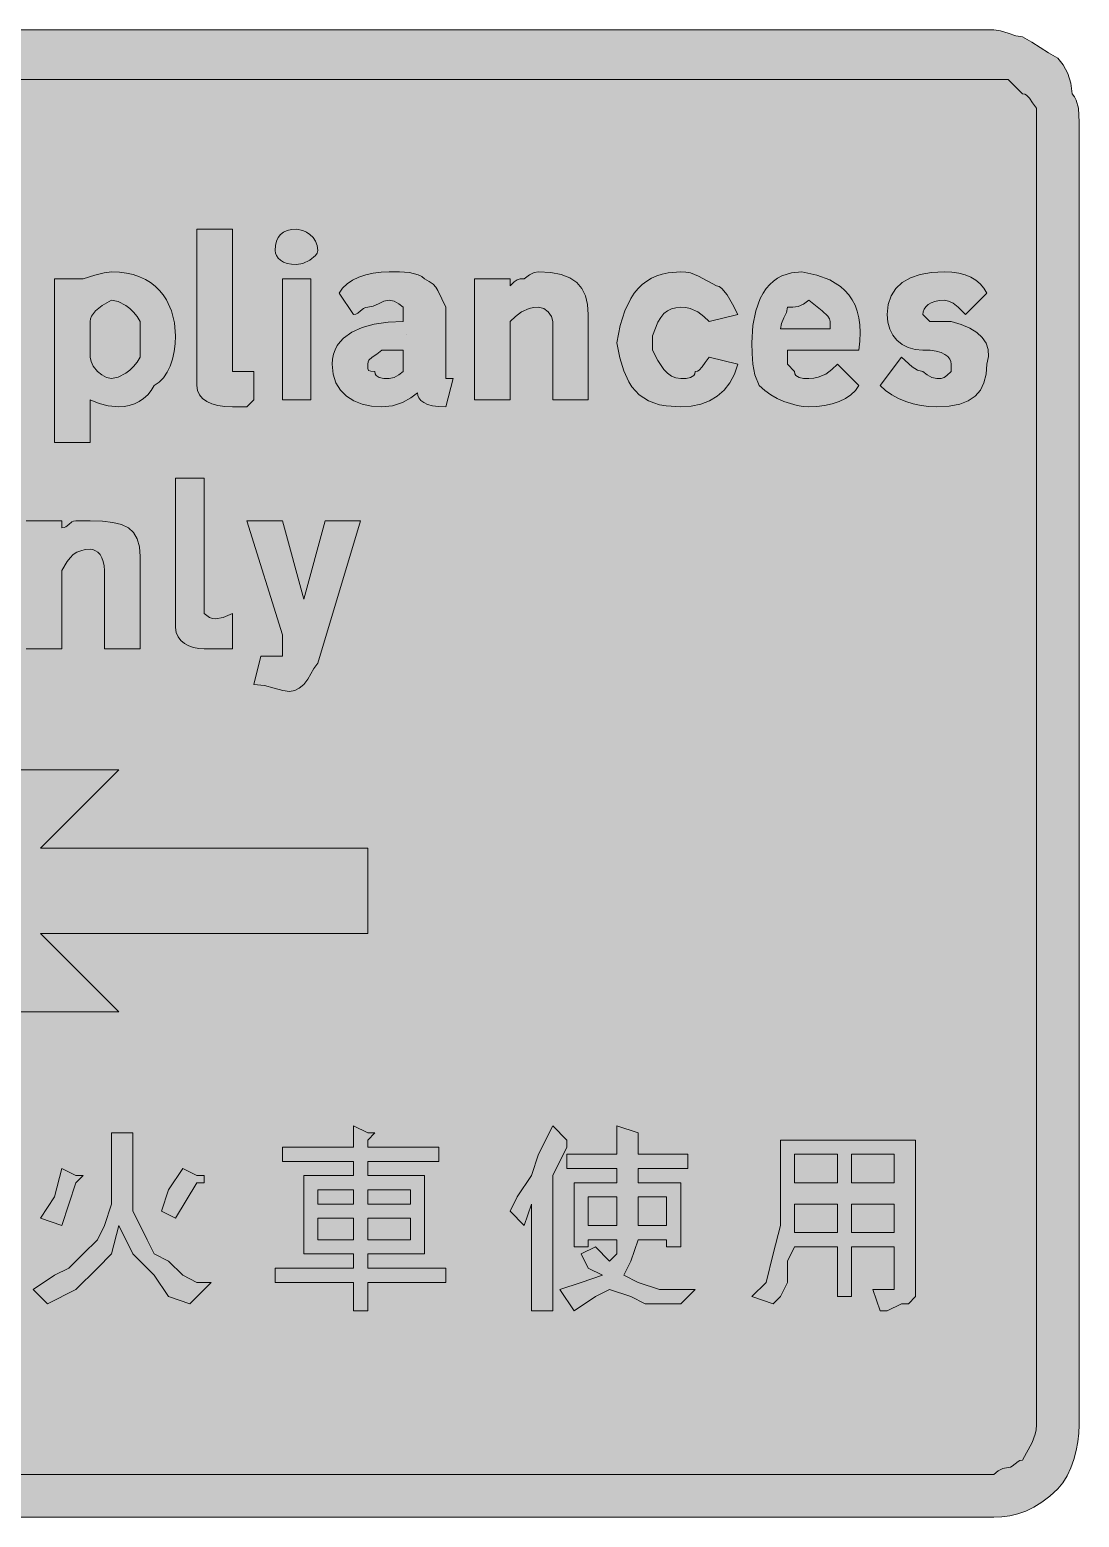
# Model space of a CAD drawing. Header units: metres. Extents: x 123 to 445, y 10 to 261.
# Drawn here: x 268.4 to 445.4, y 9.8 to 260.6 of the extents above; entities that cross this region are included whole.
import ezdxf

# ---------------------------------------------------------------- set-up
doc = ezdxf.new("R2010")
doc.units = ezdxf.units.M
for name, color, linetype, true_color in [('FILL_BLACK_000000', 7, 'Continuous', 0x000000), ('FILL_WHITE_FFFFFF', 7, 'Continuous', 0xffffff), ('STROKE_BLACK_000000', 7, 'Continuous', 0x000000)]:
    doc.layers.add(name, color=color, linetype=linetype, true_color=true_color)

msp = doc.modelspace()

# ---------------------------------------------------------------- hatches: boundary and pattern name
at = {"layer": 'FILL_BLACK_000000', "true_color": 0x000000}
h = msp.add_hatch(color=7, dxfattribs=at)
h.dxf.hatch_style = 1
h.paths.add_polyline_path([(430.95, 260.64), (432.04, 260.45), (433.35, 260.04), (434.66, 259.63), (435.75, 259.44), (437.36, 258.54), (438.75, 257.64), (440.14, 256.74), (441.75, 255.84), (442.63, 254.73), (443.4, 253.29), (443.94, 251.62), (444.15, 249.84), (444.55, 249.34), (444.84, 248.75), (445.2, 247.44), (445.35, 245.04), (445.35, 25.44), (445.29, 24.04), (445.12, 22.57), (444.84, 21.07), (444.45, 19.59), (443.94, 18.16), (443.33, 16.83), (442.59, 15.65), (441.75, 14.64), (440.4, 13.4), (439.05, 12.37), (437.7, 11.54), (436.35, 10.89), (435, 10.41), (433.65, 10.08), (432.3, 9.9), (430.95, 9.84), (136.95, 9.84), (135.6, 9.9), (134.25, 10.08), (132.9, 10.41), (131.55, 10.89), (130.2, 11.54), (128.85, 12.37), (127.5, 13.4), (126.15, 14.64), (125.25, 15.73), (124.35, 17.04), (123.45, 18.35), (122.55, 19.44), (122.55, 25.44), (122.55, 245.04), (122.62, 246.6), (122.82, 248.12), (123.16, 249.6), (123.62, 251.02), (124.2, 252.38), (124.89, 253.67), (125.69, 254.87), (126.6, 255.99), (127.6, 257.01), (128.7, 257.92), (129.89, 258.71), (131.16, 259.38), (132.5, 259.92), (133.92, 260.31), (135.4, 260.56), (136.95, 260.64), (430.95, 260.64)])
h = msp.add_hatch(color=7, dxfattribs=at)
h.dxf.hatch_style = 1
h.paths.add_polyline_path([(302.55, 204.24), (302.55, 203.04), (306.15, 203.04), (306.15, 198.24), (304.95, 197.04), (302.55, 197.04), (301.26, 197.1), (300.09, 197.26), (299.07, 197.55), (298.2, 197.94), (297.5, 198.45), (296.98, 199.06), (296.66, 199.8), (296.55, 200.64), (296.55, 201.84), (296.55, 203.04), (296.55, 227.04), (302.55, 227.04), (302.55, 204.24)])
h = msp.add_hatch(color=7, dxfattribs=at)
h.dxf.hatch_style = 1
h.paths.add_polyline_path([(316.84, 222.99), (316.56, 222.56), (315.6, 221.79), (314.42, 221.25), (313.35, 221.04), (312.51, 221.09), (311.77, 221.25), (311.16, 221.48), (310.65, 221.79), (310.26, 222.15), (309.97, 222.56), (309.81, 222.99), (309.75, 223.44), (309.81, 224.28), (309.97, 225.01), (310.26, 225.63), (310.65, 226.14), (311.16, 226.53), (311.77, 226.81), (312.51, 226.98), (313.35, 227.04), (314.42, 226.81), (315.02, 226.53), (315.6, 226.14), (316.13, 225.63), (316.56, 225.01), (316.84, 224.28), (316.95, 223.44), (316.84, 222.99)])
h = msp.add_hatch(color=7, dxfattribs=at)
h.dxf.hatch_style = 1
h.paths.add_polyline_path([(282.15, 219.84), (283.46, 219.78), (284.68, 219.62), (285.82, 219.36), (286.88, 219), (287.85, 218.54), (288.73, 218), (289.53, 217.39), (290.25, 216.69), (290.88, 215.92), (291.43, 215.09), (292.27, 213.26), (292.78, 211.23), (292.95, 209.04), (292.89, 207.69), (292.72, 206.38), (292.44, 205.12), (292.05, 203.94), (291.54, 202.88), (290.92, 201.95), (290.19, 201.2), (289.35, 200.64), (288.85, 199.8), (288.24, 199.06), (287.56, 198.45), (286.8, 197.94), (285.99, 197.55), (285.13, 197.26), (284.25, 197.1), (283.35, 197.04), (281.59, 197.23), (280.05, 197.64), (278.55, 198.24), (278.55, 191.04), (272.55, 191.04), (272.55, 218.64), (277.35, 218.64), (279.3, 219.24), (280.89, 219.65), (282.15, 219.84)])
h.paths.add_polyline_path([(284.55, 202.74), (285.22, 203.25), (285.86, 203.86), (286.45, 204.6), (286.95, 205.44), (286.95, 206.64), (286.95, 210.24), (286.95, 211.44), (286.45, 212.28), (285.86, 213.01), (285.22, 213.63), (284.55, 214.14), (283.24, 214.81), (282.15, 215.04), (280.58, 214.14), (279.45, 213.24), (278.77, 212.34), (278.61, 211.89), (278.55, 211.44), (278.55, 205.44), (278.7, 204.69), (279.06, 203.92), (279.75, 203.04), (280.5, 202.44), (281.27, 202.03), (282.15, 201.84), (283.24, 202.06), (284.55, 202.74)], flags=16)
h = msp.add_hatch(color=7, dxfattribs=at)
h.dxf.hatch_style = 1
h.paths.add_polyline_path([(310.95, 198.24), (310.95, 218.64), (315.75, 218.64), (315.75, 198.24), (310.95, 198.24)])
h = msp.add_hatch(color=7, dxfattribs=at)
h.dxf.hatch_style = 1
h.paths.add_polyline_path([(330.6, 214.44), (329.83, 214.85), (328.95, 215.04), (328.05, 214.85), (327.15, 214.44), (326.25, 214.03), (325.35, 213.84), (324.95, 213.79), (324.64, 213.65), (324.15, 213.24), (323.66, 212.83), (323.35, 212.69), (322.95, 212.64), (320.55, 216.24), (321.11, 217.08), (321.86, 217.81), (322.79, 218.43), (323.85, 218.94), (325.03, 219.33), (326.29, 219.61), (327.6, 219.78), (328.95, 219.84), (330.73, 219.82), (332.4, 219.69), (333.84, 219.33), (334.45, 219.04), (334.95, 218.64), (335.74, 218.19), (336.36, 217.72), (336.83, 217.23), (337.2, 216.69), (338.55, 213.84), (338.55, 203.04), (338.55, 201.84), (339.75, 201.84), (338.55, 197.04), (337.31, 197.09), (336.28, 197.25), (335.45, 197.48), (334.8, 197.79), (334.32, 198.15), (333.99, 198.56), (333.81, 198.99), (333.75, 199.44), (332.64, 198.56), (331.2, 197.79), (329.53, 197.25), (327.75, 197.04), (326.01, 197.15), (324.41, 197.49), (322.98, 198.05), (321.75, 198.84), (320.74, 199.85), (319.99, 201.09), (319.51, 202.55), (319.35, 204.24), (319.41, 205.11), (319.57, 205.93), (319.84, 206.69), (320.21, 207.39), (320.68, 208.04), (321.25, 208.63), (322.65, 209.64), (324.39, 210.43), (326.44, 210.99), (328.77, 211.33), (331.35, 211.44), (331.35, 212.64), (331.35, 213.84), (330.6, 214.44)])
h.paths.add_polyline_path([(325.5, 203.19), (325.86, 203.06), (326.55, 203.04), (326.6, 202.64), (326.76, 202.35), (327.3, 201.99), (328.07, 201.86), (328.95, 201.84), (329.83, 202.03), (330.6, 202.44), (331.35, 203.04), (331.35, 206.64), (327.75, 206.64), (326.87, 205.93), (326.1, 205.44), (325.56, 204.95), (325.4, 204.64), (325.35, 204.24), (325.37, 203.55), (325.5, 203.19)], flags=16)
h = msp.add_hatch(color=7, dxfattribs=at)
h.dxf.hatch_style = 1
h.paths.add_polyline_path([(356.55, 198.24), (356.55, 210.24), (356.55, 211.44), (356.34, 212.32), (355.8, 213.09), (355.03, 213.63), (354.15, 213.84), (353.3, 213.79), (352.56, 213.63), (351.3, 213.09), (350.27, 212.32), (349.35, 211.44), (349.35, 210.24), (349.35, 198.24), (343.35, 198.24), (343.35, 218.64), (349.35, 218.64), (349.35, 217.44), (350.06, 218.13), (350.55, 218.49), (351.04, 218.62), (351.75, 218.64), (352.63, 219.33), (353.4, 219.69), (354.15, 219.84), (356.23, 219.73), (357.99, 219.39), (359.44, 218.83), (360.6, 218.04), (361.47, 217.03), (362.08, 215.79), (362.44, 214.33), (362.55, 212.64), (362.55, 198.24), (356.55, 198.24)])
h = msp.add_hatch(color=7, dxfattribs=at)
h.dxf.hatch_style = 1
h.paths.add_polyline_path([(379, 219.79), (379.76, 219.63), (381.15, 219.09), (384.15, 217.44), (384.6, 217.33), (385.05, 217.03), (385.95, 215.94), (386.85, 214.4), (387.75, 212.64), (382.95, 211.44), (382.03, 212.32), (381, 213.09), (379.74, 213.63), (379, 213.79), (378.15, 213.84), (377.3, 213.78), (376.56, 213.6), (375.89, 213.27), (375.3, 212.79), (374.76, 212.14), (374.27, 211.31), (373.35, 209.04), (373.35, 207.84), (373.35, 206.64), (374.27, 204.88), (375.3, 203.34), (375.89, 202.73), (376.56, 202.25), (377.3, 201.95), (378.15, 201.84), (379.03, 201.86), (379.8, 201.99), (380.34, 202.35), (380.5, 202.64), (380.55, 203.04), (380.95, 203.09), (381.26, 203.25), (381.75, 203.79), (382.24, 204.56), (382.95, 205.44), (387.75, 204.24), (387.19, 202.55), (386.42, 201.09), (385.45, 199.85), (384.3, 198.84), (382.98, 198.05), (381.51, 197.49), (379.89, 197.15), (378.15, 197.04), (375.67, 197.21), (374.58, 197.42), (373.59, 197.71), (372.7, 198.09), (371.89, 198.56), (371.15, 199.11), (370.5, 199.74), (369.92, 200.46), (369.4, 201.26), (368.53, 203.11), (367.86, 205.31), (367.35, 207.84), (367.91, 210.77), (368.7, 213.26), (369.71, 215.33), (370.3, 216.21), (370.95, 216.99), (371.65, 217.67), (372.41, 218.26), (373.23, 218.75), (374.1, 219.15), (375.03, 219.45), (376.01, 219.67), (378.15, 219.84), (379, 219.79)])
h = msp.add_hatch(color=7, dxfattribs=at)
h.dxf.hatch_style = 1
h.paths.add_polyline_path([(396.15, 204.24), (397.35, 203.04), (397.4, 202.64), (397.56, 202.35), (398.1, 201.99), (398.87, 201.86), (399.75, 201.84), (400.6, 201.89), (401.34, 202.05), (402.6, 202.59), (403.63, 203.36), (404.55, 204.24), (408.15, 200.64), (407.59, 199.8), (406.84, 199.06), (405.91, 198.45), (404.85, 197.94), (403.67, 197.55), (402.41, 197.26), (401.1, 197.1), (399.75, 197.04), (398.8, 197.1), (397.76, 197.26), (395.55, 197.94), (394.43, 198.45), (393.34, 199.06), (392.3, 199.8), (391.35, 200.64), (390.66, 202.44), (390.3, 204.24), (390.17, 206.04), (390.15, 207.84), (390.31, 210.77), (390.79, 213.26), (391.54, 215.33), (392.02, 216.21), (392.55, 216.99), (393.14, 217.67), (393.78, 218.26), (394.47, 218.75), (395.21, 219.15), (396.81, 219.67), (398.55, 219.84), (401.08, 219.27), (403.26, 218.45), (404.21, 217.94), (405.07, 217.35), (405.83, 216.69), (406.5, 215.94), (407.07, 215.11), (407.54, 214.19), (407.91, 213.18), (408.17, 212.08), (408.33, 210.87), (408.38, 209.57), (408.32, 208.16), (408.15, 206.64), (396.15, 206.64), (396.15, 204.24)])
h.paths.add_polyline_path([(403.35, 211.44), (403.24, 211.89), (402.96, 212.34), (402, 213.24), (399.75, 215.04), (398.85, 214.35), (397.95, 213.99), (397.05, 213.86), (396.15, 213.84), (395.96, 212.94), (395.55, 212.04), (395.14, 211.14), (394.95, 210.24), (403.35, 210.24), (403.35, 211.44)], flags=16)
h = msp.add_hatch(color=7, dxfattribs=at)
h.dxf.hatch_style = 1
h.paths.add_polyline_path([(429.64, 202.55), (429.28, 201.09), (428.67, 199.85), (427.8, 198.84), (426.64, 198.05), (425.19, 197.49), (423.43, 197.15), (421.35, 197.04), (420, 197.1), (418.67, 197.26), (417.36, 197.55), (416.1, 197.94), (414.89, 198.45), (413.76, 199.06), (412.7, 199.8), (411.75, 200.64), (415.35, 205.44), (417.15, 203.79), (418.05, 203.25), (418.95, 203.04), (419.7, 202.44), (420.47, 202.03), (421.35, 201.84), (422.06, 201.86), (422.55, 201.99), (423.04, 202.35), (423.75, 203.04), (423.75, 204.24), (423.69, 204.69), (423.51, 205.12), (423.18, 205.53), (422.7, 205.89), (422.05, 206.2), (421.22, 206.43), (420.19, 206.59), (418.95, 206.64), (417.66, 206.75), (416.49, 207.07), (415.47, 207.59), (414.6, 208.29), (413.9, 209.16), (413.38, 210.18), (413.06, 211.35), (412.95, 212.64), (413.12, 214.33), (413.61, 215.79), (414.41, 217.03), (415.5, 218.04), (416.88, 218.83), (418.52, 219.39), (420.41, 219.73), (422.55, 219.84), (423.84, 219.78), (425.03, 219.61), (426.09, 219.33), (427.05, 218.94), (427.89, 218.43), (428.62, 217.81), (429.24, 217.08), (429.75, 216.24), (426.15, 212.64), (424.95, 213.84), (424.07, 214.53), (423.3, 214.89), (422.55, 215.04), (421.71, 214.99), (420.97, 214.83), (420.36, 214.6), (419.85, 214.29), (419.46, 213.93), (419.17, 213.52), (419.01, 213.09), (418.95, 212.64), (420.15, 211.44), (423.75, 211.44), (425.44, 210.93), (426.88, 210.31), (428.07, 209.58), (429, 208.74), (429.64, 207.78), (429.99, 206.71), (430.03, 205.53), (429.75, 204.24), (429.64, 202.55)])
h = msp.add_hatch(color=7, dxfattribs=at)
h.dxf.hatch_style = 1
h.paths.add_polyline_path([(297.75, 163.44), (297.75, 162.24), (298.67, 161.56), (299.16, 161.4), (299.7, 161.34), (300.96, 161.56), (302.55, 162.24), (302.55, 156.24), (301.35, 156.24), (297.75, 156.24), (296.85, 156.3), (295.99, 156.46), (295.18, 156.75), (294.45, 157.14), (293.84, 157.65), (293.36, 158.26), (293.06, 159), (292.95, 159.84), (292.95, 161.04), (292.95, 185.04), (297.75, 185.04), (297.75, 163.44)])
h = msp.add_hatch(color=7, dxfattribs=at)
h.dxf.hatch_style = 1
h.paths.add_polyline_path([(280.95, 156.24), (280.95, 169.44), (280.9, 170.28), (280.74, 171.01), (280.51, 171.63), (280.2, 172.14), (279.84, 172.53), (279.43, 172.81), (279, 172.98), (278.55, 173.04), (277.7, 172.98), (276.96, 172.81), (276.29, 172.53), (275.7, 172.14), (275.16, 171.63), (274.67, 171.01), (273.75, 169.44), (273.75, 156.24), (267.75, 156.24), (267.75, 177.84), (273.75, 177.84), (273.75, 176.64), (274.15, 176.69), (274.46, 176.83), (274.95, 177.24), (275.44, 177.65), (275.75, 177.79), (276.15, 177.84), (278.55, 177.84), (280.63, 177.78), (282.39, 177.58), (283.84, 177.21), (285, 176.64), (285.87, 175.85), (286.48, 174.8), (286.84, 173.48), (286.95, 171.84), (286.95, 170.64), (286.95, 156.24), (280.95, 156.24)])
h = msp.add_hatch(color=7, dxfattribs=at)
h.dxf.hatch_style = 1
h.paths.add_polyline_path([(316.95, 153.84), (316.24, 152.94), (315.75, 152.04), (315.26, 151.14), (314.55, 150.24), (313.8, 149.64), (313.03, 149.23), (312.15, 149.04), (311.04, 149.23), (309.6, 149.64), (307.93, 150.05), (306.15, 150.24), (307.35, 155.04), (308.55, 155.04), (310.95, 155.04), (310.95, 156.24), (310.95, 157.44), (310.95, 158.64), (304.95, 177.84), (310.95, 177.84), (314.55, 164.64), (318.15, 177.84), (324.15, 177.84), (316.95, 153.84)])
h = msp.add_hatch(color=7, dxfattribs=at)
h.dxf.hatch_style = 1
h.paths.add_polyline_path([(283.35, 135.84), (270.15, 122.64), (325.35, 122.64), (325.35, 108.24), (270.15, 108.24), (283.35, 95.04), (262.95, 95.04), (242.55, 115.44), (262.95, 135.84), (283.35, 135.84)])
h = msp.add_hatch(color=7, dxfattribs=at)
h.dxf.hatch_style = 1
h.paths.add_polyline_path([(325.35, 73.44), (325.35, 72.24), (337.35, 72.24), (337.35, 69.84), (325.35, 69.84), (325.35, 67.44), (334.95, 67.44), (334.95, 54.24), (325.35, 54.24), (325.35, 51.84), (338.55, 51.84), (338.55, 49.44), (325.35, 49.44), (325.35, 44.64), (322.95, 44.64), (322.95, 49.44), (309.75, 49.44), (309.75, 51.84), (322.95, 51.84), (322.95, 54.24), (314.55, 54.24), (314.55, 67.44), (322.95, 67.44), (322.95, 69.84), (310.95, 69.84), (310.95, 72.24), (322.95, 72.24), (322.95, 75.84), (325.35, 74.64), (326.55, 74.64), (325.35, 73.44)])
h.paths.add_polyline_path([(322.95, 62.64), (322.95, 65.04), (316.95, 65.04), (316.95, 62.64), (322.95, 62.64)], flags=16)
h.paths.add_polyline_path([(316.95, 56.64), (322.95, 56.64), (322.95, 60.24), (316.95, 60.24), (316.95, 56.64)], flags=16)
h.paths.add_polyline_path([(325.35, 65.04), (325.35, 62.64), (332.55, 62.64), (332.55, 65.04), (325.35, 65.04)], flags=16)
h.paths.add_polyline_path([(332.55, 60.24), (325.35, 60.24), (325.35, 56.64), (332.55, 56.64), (332.55, 60.24)], flags=16)
h = msp.add_hatch(color=7, dxfattribs=at)
h.dxf.hatch_style = 1
h.paths.add_polyline_path([(350.55, 63.84), (352.95, 67.44), (354.15, 71.04), (356.55, 75.84), (358.95, 73.44), (358.95, 72.24), (356.55, 67.44), (356.55, 44.64), (352.95, 44.64), (352.95, 62.64), (351.75, 59.04), (349.35, 61.44), (350.55, 63.84)])
h = msp.add_hatch(color=7, dxfattribs=at)
h.dxf.hatch_style = 1
h.paths.add_polyline_path([(370.95, 74.64), (370.95, 73.44), (370.95, 71.04), (379.35, 71.04), (379.35, 68.64), (370.95, 68.64), (370.95, 66.24), (378.15, 66.24), (378.15, 55.44), (375.75, 55.44), (375.75, 56.64), (370.95, 56.64), (369.75, 53.04), (368.55, 50.64), (370.95, 49.44), (374.55, 48.24), (376.95, 48.24), (380.55, 48.24), (378.15, 45.84), (375.75, 45.84), (372.15, 45.84), (369.75, 47.04), (366.15, 48.24), (363.75, 47.04), (360.15, 44.64), (357.75, 48.24), (361.35, 49.44), (364.95, 50.64), (362.55, 51.84), (361.35, 54.24), (363.75, 55.44), (366.15, 53.04), (367.35, 54.24), (367.35, 56.64), (362.55, 56.64), (362.55, 55.44), (360.15, 55.44), (360.15, 66.24), (367.35, 66.24), (367.35, 68.64), (358.95, 68.64), (358.95, 71.04), (367.35, 71.04), (367.35, 75.84), (370.95, 74.64)])
h.paths.add_polyline_path([(375.75, 63.84), (370.95, 63.84), (370.95, 59.04), (375.75, 59.04), (375.75, 63.84)], flags=16)
h.paths.add_polyline_path([(367.35, 63.84), (362.55, 63.84), (362.55, 59.04), (367.35, 59.04), (367.35, 63.84)], flags=16)
h = msp.add_hatch(color=7, dxfattribs=at)
h.dxf.hatch_style = 1
h.paths.add_polyline_path([(285.75, 74.64), (285.75, 73.44), (285.75, 69.84), (285.75, 65.04), (285.75, 61.44), (286.95, 59.04), (288.15, 56.64), (289.35, 54.24), (291.75, 53.04), (294.15, 50.64), (296.55, 49.44), (298.95, 49.44), (295.35, 45.84), (291.75, 47.04), (289.35, 50.64), (285.75, 54.24), (283.35, 59.04), (282.15, 54.24), (279.75, 51.84), (276.15, 48.24), (271.35, 45.84), (268.95, 48.24), (272.55, 50.64), (274.95, 51.84), (277.35, 54.24), (279.75, 56.64), (280.95, 59.04), (282.15, 62.64), (282.15, 65.04), (282.15, 68.64), (282.15, 74.64), (284.55, 74.64), (285.75, 74.64)])
h = msp.add_hatch(color=7, dxfattribs=at)
h.dxf.hatch_style = 1
h.paths.add_polyline_path([(415.35, 45.84), (412.95, 44.64), (411.75, 44.64), (410.55, 48.24), (412.95, 48.24), (414.15, 48.24), (414.15, 49.44), (414.15, 50.64), (414.15, 55.44), (406.95, 55.44), (406.95, 47.04), (404.55, 47.04), (404.55, 55.44), (397.35, 55.44), (396.15, 53.04), (396.15, 49.44), (394.95, 47.04), (393.75, 45.84), (390.15, 47.04), (392.55, 49.44), (393.75, 54.24), (394.95, 59.04), (394.95, 65.04), (394.95, 73.44), (417.75, 73.44), (417.75, 49.44), (417.75, 47.04), (416.55, 45.84), (415.35, 45.84)])
h.paths.add_polyline_path([(404.55, 66.24), (404.55, 71.04), (397.35, 71.04), (397.35, 66.24), (404.55, 66.24)], flags=16)
h.paths.add_polyline_path([(404.55, 57.84), (404.55, 62.64), (397.35, 62.64), (397.35, 57.84), (404.55, 57.84)], flags=16)
h.paths.add_polyline_path([(406.95, 71.04), (406.95, 66.24), (414.15, 66.24), (414.15, 71.04), (406.95, 71.04)], flags=16)
h.paths.add_polyline_path([(414.15, 62.64), (406.95, 62.64), (406.95, 57.84), (414.15, 57.84), (414.15, 62.64)], flags=16)
h = msp.add_hatch(color=7, dxfattribs=at)
h.dxf.hatch_style = 1
h.paths.add_polyline_path([(272.55, 63.84), (273.75, 68.64), (276.15, 67.44), (277.35, 67.44), (276.15, 66.24), (274.95, 62.64), (273.75, 59.04), (270.15, 60.24), (272.55, 63.84)])
h = msp.add_hatch(color=7, dxfattribs=at)
h.dxf.hatch_style = 1
h.paths.add_polyline_path([(291.75, 65.04), (294.15, 68.64), (296.55, 67.44), (297.75, 67.44), (297.75, 66.24), (296.55, 66.24), (292.95, 60.24), (290.55, 61.44), (291.75, 65.04)])
at = {"layer": 'FILL_WHITE_FFFFFF', "true_color": 0xffffff}
h = msp.add_hatch(color=7, dxfattribs=at)
h.dxf.hatch_style = 1
h.paths.add_polyline_path([(430.95, 252.24), (433.35, 252.24), (435.75, 249.84), (436.15, 249.79), (436.46, 249.63), (436.95, 249.09), (437.44, 248.32), (438.15, 247.44), (438.15, 245.04), (438.15, 25.44), (438.1, 24.59), (437.94, 23.83), (437.4, 22.44), (435.75, 19.44), (435.35, 19.39), (435.04, 19.25), (434.55, 18.84), (434.06, 18.43), (433.75, 18.29), (433.35, 18.24), (432.47, 18.05), (431.7, 17.64), (430.95, 17.04), (136.95, 17.04), (135.86, 17.25), (134.55, 17.79), (133.24, 18.56), (132.15, 19.44), (131.44, 20.32), (130.95, 21.09), (130.46, 21.63), (130.15, 21.79), (129.75, 21.84), (129.75, 25.44), (129.75, 245.04), (129.79, 246.13), (130.05, 247.44), (130.34, 248.11), (130.76, 248.75), (131.36, 249.34), (132.15, 249.84), (132.65, 250.63), (133.24, 251.23), (133.88, 251.65), (134.55, 251.94), (135.86, 252.2), (136.95, 252.24), (430.95, 252.24)])

# ---------------------------------------------------------------- linework, layer by layer
at = {"layer": 'FILL_BLACK_000000', "lineweight": 0, "true_color": 0x000000}
for points in [[(136.95, 260.64), (430.95, 260.64), (432.04, 260.45), (433.35, 260.04), (434.66, 259.63), (435.75, 259.44), (437.36, 258.54), (438.75, 257.64), (440.14, 256.74), (441.75, 255.84), (442.63, 254.73), (443.4, 253.29), (443.94, 251.62), (444.15, 249.84), (444.55, 249.34), (444.84, 248.75), (445.2, 247.44), (445.35, 245.04), (445.35, 25.44), (445.29, 24.04), (445.12, 22.57), (444.84, 21.07), (444.45, 19.59), (443.94, 18.16), (443.33, 16.83), (442.59, 15.65), (441.75, 14.64), (440.4, 13.4), (439.05, 12.37), (437.7, 11.54), (436.35, 10.89), (435, 10.41), (433.65, 10.08), (432.3, 9.9), (430.95, 9.84), (136.95, 9.84)], [(267.75, 177.84), (273.75, 177.84), (273.75, 176.64), (274.15, 176.69), (274.46, 176.83), (274.95, 177.24), (275.44, 177.65), (275.75, 177.79), (276.15, 177.84), (278.55, 177.84), (280.63, 177.78), (282.39, 177.58), (283.84, 177.21), (285, 176.64), (285.87, 175.85), (286.48, 174.8), (286.84, 173.48), (286.95, 171.84), (286.95, 170.64), (286.95, 156.24), (280.95, 156.24), (280.95, 169.44), (280.9, 170.28), (280.74, 171.01), (280.51, 171.63), (280.2, 172.14), (279.84, 172.53), (279.43, 172.81), (279, 172.98), (278.55, 173.04), (277.7, 172.98), (276.96, 172.81), (276.29, 172.53), (275.7, 172.14), (275.16, 171.63), (274.67, 171.01), (273.75, 169.44), (273.75, 156.24), (267.75, 156.24)]]:
    msp.add_lwpolyline(points, dxfattribs=at)
for points in [[(302.55, 204.24), (302.55, 203.04), (306.15, 203.04), (306.15, 198.24), (304.95, 197.04), (302.55, 197.04), (301.26, 197.1), (300.09, 197.26), (299.07, 197.55), (298.2, 197.94), (297.5, 198.45), (296.98, 199.06), (296.66, 199.8), (296.55, 200.64), (296.55, 201.84), (296.55, 203.04), (296.55, 227.04), (302.55, 227.04)], [(316.84, 222.99), (316.56, 222.56), (315.6, 221.79), (314.42, 221.25), (313.35, 221.04), (312.51, 221.09), (311.77, 221.25), (311.16, 221.48), (310.65, 221.79), (310.26, 222.15), (309.97, 222.56), (309.81, 222.99), (309.75, 223.44), (309.81, 224.28), (309.97, 225.01), (310.26, 225.63), (310.65, 226.14), (311.16, 226.53), (311.77, 226.81), (312.51, 226.98), (313.35, 227.04), (314.42, 226.81), (315.02, 226.53), (315.6, 226.14), (316.13, 225.63), (316.56, 225.01), (316.84, 224.28), (316.95, 223.44)], [(282.15, 219.84), (283.46, 219.78), (284.68, 219.62), (285.82, 219.36), (286.88, 219), (287.85, 218.54), (288.73, 218), (289.53, 217.39), (290.25, 216.69), (290.88, 215.92), (291.43, 215.09), (292.27, 213.26), (292.78, 211.23), (292.95, 209.04), (292.89, 207.69), (292.72, 206.38), (292.44, 205.12), (292.05, 203.94), (291.54, 202.88), (290.92, 201.95), (290.19, 201.2), (289.35, 200.64), (288.85, 199.8), (288.24, 199.06), (287.56, 198.45), (286.8, 197.94), (285.99, 197.55), (285.13, 197.26), (284.25, 197.1), (283.35, 197.04), (281.59, 197.23), (280.05, 197.64), (278.55, 198.24), (278.55, 191.04), (272.55, 191.04), (272.55, 218.64), (277.35, 218.64), (279.3, 219.24), (280.89, 219.65)], [(310.95, 198.24), (310.95, 218.64), (315.75, 218.64), (315.75, 198.24)], [(330.6, 214.44), (329.83, 214.85), (328.95, 215.04), (328.05, 214.85), (327.15, 214.44), (326.25, 214.03), (325.35, 213.84), (324.95, 213.79), (324.64, 213.65), (324.15, 213.24), (323.66, 212.83), (323.35, 212.69), (322.95, 212.64), (320.55, 216.24), (321.11, 217.08), (321.86, 217.81), (322.79, 218.43), (323.85, 218.94), (325.03, 219.33), (326.29, 219.61), (327.6, 219.78), (328.95, 219.84), (330.73, 219.82), (332.4, 219.69), (333.84, 219.33), (334.45, 219.04), (334.95, 218.64), (335.74, 218.19), (336.36, 217.72), (336.83, 217.23), (337.2, 216.69), (338.55, 213.84), (338.55, 203.04), (338.55, 201.84), (339.75, 201.84), (338.55, 197.04), (337.31, 197.09), (336.28, 197.25), (335.45, 197.48), (334.8, 197.79), (334.32, 198.15), (333.99, 198.56), (333.81, 198.99), (333.75, 199.44), (332.64, 198.56), (331.2, 197.79), (329.53, 197.25), (327.75, 197.04), (326.01, 197.15), (324.41, 197.49), (322.98, 198.05), (321.75, 198.84), (320.74, 199.85), (319.99, 201.09), (319.51, 202.55), (319.35, 204.24), (319.41, 205.11), (319.57, 205.93), (319.84, 206.69), (320.21, 207.39), (320.68, 208.04), (321.25, 208.63), (322.65, 209.64), (324.39, 210.43), (326.44, 210.99), (328.77, 211.33), (331.35, 211.44), (331.35, 212.64), (331.35, 213.84)], [(356.55, 198.24), (356.55, 210.24), (356.55, 211.44), (356.34, 212.32), (355.8, 213.09), (355.03, 213.63), (354.15, 213.84), (353.3, 213.79), (352.56, 213.63), (351.3, 213.09), (350.27, 212.32), (349.35, 211.44), (349.35, 210.24), (349.35, 198.24), (343.35, 198.24), (343.35, 218.64), (349.35, 218.64), (349.35, 217.44), (350.06, 218.13), (350.55, 218.49), (351.04, 218.62), (351.75, 218.64), (352.63, 219.33), (353.4, 219.69), (354.15, 219.84), (356.23, 219.73), (357.99, 219.39), (359.44, 218.83), (360.6, 218.04), (361.47, 217.03), (362.08, 215.79), (362.44, 214.33), (362.55, 212.64), (362.55, 198.24)], [(379, 219.79), (379.76, 219.63), (381.15, 219.09), (384.15, 217.44), (384.6, 217.33), (385.05, 217.03), (385.95, 215.94), (386.85, 214.4), (387.75, 212.64), (382.95, 211.44), (382.03, 212.32), (381, 213.09), (379.74, 213.63), (379, 213.79), (378.15, 213.84), (377.3, 213.78), (376.56, 213.6), (375.89, 213.27), (375.3, 212.79), (374.76, 212.14), (374.27, 211.31), (373.35, 209.04), (373.35, 207.84), (373.35, 206.64), (374.27, 204.88), (375.3, 203.34), (375.89, 202.73), (376.56, 202.25), (377.3, 201.95), (378.15, 201.84), (379.03, 201.86), (379.8, 201.99), (380.34, 202.35), (380.5, 202.64), (380.55, 203.04), (380.95, 203.09), (381.26, 203.25), (381.75, 203.79), (382.24, 204.56), (382.95, 205.44), (387.75, 204.24), (387.19, 202.55), (386.42, 201.09), (385.45, 199.85), (384.3, 198.84), (382.98, 198.05), (381.51, 197.49), (379.89, 197.15), (378.15, 197.04), (375.67, 197.21), (374.58, 197.42), (373.59, 197.71), (372.7, 198.09), (371.89, 198.56), (371.15, 199.11), (370.5, 199.74), (369.92, 200.46), (369.4, 201.26), (368.53, 203.11), (367.86, 205.31), (367.35, 207.84), (367.91, 210.77), (368.7, 213.26), (369.71, 215.33), (370.3, 216.21), (370.95, 216.99), (371.65, 217.67), (372.41, 218.26), (373.23, 218.75), (374.1, 219.15), (375.03, 219.45), (376.01, 219.67), (378.15, 219.84)], [(396.15, 204.24), (397.35, 203.04), (397.4, 202.64), (397.56, 202.35), (398.1, 201.99), (398.87, 201.86), (399.75, 201.84), (400.6, 201.89), (401.34, 202.05), (402.6, 202.59), (403.63, 203.36), (404.55, 204.24), (408.15, 200.64), (407.59, 199.8), (406.84, 199.06), (405.91, 198.45), (404.85, 197.94), (403.67, 197.55), (402.41, 197.26), (401.1, 197.1), (399.75, 197.04), (398.8, 197.1), (397.76, 197.26), (395.55, 197.94), (394.43, 198.45), (393.34, 199.06), (392.3, 199.8), (391.35, 200.64), (390.66, 202.44), (390.3, 204.24), (390.17, 206.04), (390.15, 207.84), (390.31, 210.77), (390.79, 213.26), (391.54, 215.33), (392.02, 216.21), (392.55, 216.99), (393.14, 217.67), (393.78, 218.26), (394.47, 218.75), (395.21, 219.15), (396.81, 219.67), (398.55, 219.84), (401.08, 219.27), (403.26, 218.45), (404.21, 217.94), (405.07, 217.35), (405.83, 216.69), (406.5, 215.94), (407.07, 215.11), (407.54, 214.19), (407.91, 213.18), (408.17, 212.08), (408.33, 210.87), (408.38, 209.57), (408.32, 208.16), (408.15, 206.64), (396.15, 206.64)], [(429.64, 202.55), (429.28, 201.09), (428.67, 199.85), (427.8, 198.84), (426.64, 198.05), (425.19, 197.49), (423.43, 197.15), (421.35, 197.04), (420, 197.1), (418.67, 197.26), (417.36, 197.55), (416.1, 197.94), (414.89, 198.45), (413.76, 199.06), (412.7, 199.8), (411.75, 200.64), (415.35, 205.44), (417.15, 203.79), (418.05, 203.25), (418.95, 203.04), (419.7, 202.44), (420.47, 202.03), (421.35, 201.84), (422.06, 201.86), (422.55, 201.99), (423.04, 202.35), (423.75, 203.04), (423.75, 204.24), (423.69, 204.69), (423.51, 205.12), (423.18, 205.53), (422.7, 205.89), (422.05, 206.2), (421.22, 206.43), (420.19, 206.59), (418.95, 206.64), (417.66, 206.75), (416.49, 207.07), (415.47, 207.59), (414.6, 208.29), (413.9, 209.16), (413.38, 210.18), (413.06, 211.35), (412.95, 212.64), (413.12, 214.33), (413.61, 215.79), (414.41, 217.03), (415.5, 218.04), (416.88, 218.83), (418.52, 219.39), (420.41, 219.73), (422.55, 219.84), (423.84, 219.78), (425.03, 219.61), (426.09, 219.33), (427.05, 218.94), (427.89, 218.43), (428.62, 217.81), (429.24, 217.08), (429.75, 216.24), (426.15, 212.64), (424.95, 213.84), (424.07, 214.53), (423.3, 214.89), (422.55, 215.04), (421.71, 214.99), (420.97, 214.83), (420.36, 214.6), (419.85, 214.29), (419.46, 213.93), (419.17, 213.52), (419.01, 213.09), (418.95, 212.64), (420.15, 211.44), (423.75, 211.44), (425.44, 210.93), (426.88, 210.31), (428.07, 209.58), (429, 208.74), (429.64, 207.78), (429.99, 206.71), (430.03, 205.53), (429.75, 204.24)], [(284.55, 202.74), (285.22, 203.25), (285.86, 203.86), (286.45, 204.6), (286.95, 205.44), (286.95, 206.64), (286.95, 210.24), (286.95, 211.44), (286.45, 212.28), (285.86, 213.01), (285.22, 213.63), (284.55, 214.14), (283.24, 214.81), (282.15, 215.04), (280.58, 214.14), (279.45, 213.24), (278.77, 212.34), (278.61, 211.89), (278.55, 211.44), (278.55, 205.44), (278.7, 204.69), (279.06, 203.92), (279.75, 203.04), (280.5, 202.44), (281.27, 202.03), (282.15, 201.84), (283.24, 202.06)], [(403.35, 211.44), (403.24, 211.89), (402.96, 212.34), (402, 213.24), (399.75, 215.04), (398.85, 214.35), (397.95, 213.99), (397.05, 213.86), (396.15, 213.84), (395.96, 212.94), (395.55, 212.04), (395.14, 211.14), (394.95, 210.24), (403.35, 210.24)], [(325.5, 203.19), (325.86, 203.06), (326.55, 203.04), (326.6, 202.64), (326.76, 202.35), (327.3, 201.99), (328.07, 201.86), (328.95, 201.84), (329.83, 202.03), (330.6, 202.44), (331.35, 203.04), (331.35, 206.64), (327.75, 206.64), (326.87, 205.93), (326.1, 205.44), (325.56, 204.95), (325.4, 204.64), (325.35, 204.24), (325.37, 203.55)], [(297.75, 163.44), (297.75, 162.24), (298.67, 161.56), (299.16, 161.4), (299.7, 161.34), (300.96, 161.56), (302.55, 162.24), (302.55, 156.24), (301.35, 156.24), (297.75, 156.24), (296.85, 156.3), (295.99, 156.46), (295.18, 156.75), (294.45, 157.14), (293.84, 157.65), (293.36, 158.26), (293.06, 159), (292.95, 159.84), (292.95, 161.04), (292.95, 185.04), (297.75, 185.04)], [(316.95, 153.84), (316.24, 152.94), (315.75, 152.04), (315.26, 151.14), (314.55, 150.24), (313.8, 149.64), (313.03, 149.23), (312.15, 149.04), (311.04, 149.23), (309.6, 149.64), (307.93, 150.05), (306.15, 150.24), (307.35, 155.04), (308.55, 155.04), (310.95, 155.04), (310.95, 156.24), (310.95, 157.44), (310.95, 158.64), (304.95, 177.84), (310.95, 177.84), (314.55, 164.64), (318.15, 177.84), (324.15, 177.84)], [(283.35, 135.84), (270.15, 122.64), (325.35, 122.64), (325.35, 108.24), (270.15, 108.24), (283.35, 95.04), (262.95, 95.04), (242.55, 115.44), (262.95, 135.84)], [(325.35, 73.44), (325.35, 72.24), (337.35, 72.24), (337.35, 69.84), (325.35, 69.84), (325.35, 67.44), (334.95, 67.44), (334.95, 54.24), (325.35, 54.24), (325.35, 51.84), (338.55, 51.84), (338.55, 49.44), (325.35, 49.44), (325.35, 44.64), (322.95, 44.64), (322.95, 49.44), (309.75, 49.44), (309.75, 51.84), (322.95, 51.84), (322.95, 54.24), (314.55, 54.24), (314.55, 67.44), (322.95, 67.44), (322.95, 69.84), (310.95, 69.84), (310.95, 72.24), (322.95, 72.24), (322.95, 75.84), (325.35, 74.64), (326.55, 74.64)], [(350.55, 63.84), (352.95, 67.44), (354.15, 71.04), (356.55, 75.84), (358.95, 73.44), (358.95, 72.24), (356.55, 67.44), (356.55, 44.64), (352.95, 44.64), (352.95, 62.64), (351.75, 59.04), (349.35, 61.44)], [(370.95, 74.64), (370.95, 73.44), (370.95, 71.04), (379.35, 71.04), (379.35, 68.64), (370.95, 68.64), (370.95, 66.24), (378.15, 66.24), (378.15, 55.44), (375.75, 55.44), (375.75, 56.64), (370.95, 56.64), (369.75, 53.04), (368.55, 50.64), (370.95, 49.44), (374.55, 48.24), (376.95, 48.24), (380.55, 48.24), (378.15, 45.84), (375.75, 45.84), (372.15, 45.84), (369.75, 47.04), (366.15, 48.24), (363.75, 47.04), (360.15, 44.64), (357.75, 48.24), (361.35, 49.44), (364.95, 50.64), (362.55, 51.84), (361.35, 54.24), (363.75, 55.44), (366.15, 53.04), (367.35, 54.24), (367.35, 56.64), (362.55, 56.64), (362.55, 55.44), (360.15, 55.44), (360.15, 66.24), (367.35, 66.24), (367.35, 68.64), (358.95, 68.64), (358.95, 71.04), (367.35, 71.04), (367.35, 75.84)], [(285.75, 74.64), (285.75, 73.44), (285.75, 69.84), (285.75, 65.04), (285.75, 61.44), (286.95, 59.04), (288.15, 56.64), (289.35, 54.24), (291.75, 53.04), (294.15, 50.64), (296.55, 49.44), (298.95, 49.44), (295.35, 45.84), (291.75, 47.04), (289.35, 50.64), (285.75, 54.24), (283.35, 59.04), (282.15, 54.24), (279.75, 51.84), (276.15, 48.24), (271.35, 45.84), (268.95, 48.24), (272.55, 50.64), (274.95, 51.84), (277.35, 54.24), (279.75, 56.64), (280.95, 59.04), (282.15, 62.64), (282.15, 65.04), (282.15, 68.64), (282.15, 74.64), (284.55, 74.64)], [(415.35, 45.84), (412.95, 44.64), (411.75, 44.64), (410.55, 48.24), (412.95, 48.24), (414.15, 48.24), (414.15, 49.44), (414.15, 50.64), (414.15, 55.44), (406.95, 55.44), (406.95, 47.04), (404.55, 47.04), (404.55, 55.44), (397.35, 55.44), (396.15, 53.04), (396.15, 49.44), (394.95, 47.04), (393.75, 45.84), (390.15, 47.04), (392.55, 49.44), (393.75, 54.24), (394.95, 59.04), (394.95, 65.04), (394.95, 73.44), (417.75, 73.44), (417.75, 49.44), (417.75, 47.04), (416.55, 45.84)], [(404.55, 66.24), (404.55, 71.04), (397.35, 71.04), (397.35, 66.24)], [(406.95, 71.04), (406.95, 66.24), (414.15, 66.24), (414.15, 71.04)], [(272.55, 63.84), (273.75, 68.64), (276.15, 67.44), (277.35, 67.44), (276.15, 66.24), (274.95, 62.64), (273.75, 59.04), (270.15, 60.24)], [(291.75, 65.04), (294.15, 68.64), (296.55, 67.44), (297.75, 67.44), (297.75, 66.24), (296.55, 66.24), (292.95, 60.24), (290.55, 61.44)], [(322.95, 62.64), (322.95, 65.04), (316.95, 65.04), (316.95, 62.64)], [(325.35, 65.04), (325.35, 62.64), (332.55, 62.64), (332.55, 65.04)], [(367.35, 63.84), (362.55, 63.84), (362.55, 59.04), (367.35, 59.04)], [(375.75, 63.84), (370.95, 63.84), (370.95, 59.04), (375.75, 59.04)], [(316.95, 56.64), (322.95, 56.64), (322.95, 60.24), (316.95, 60.24)], [(332.55, 60.24), (325.35, 60.24), (325.35, 56.64), (332.55, 56.64)], [(404.55, 57.84), (404.55, 62.64), (397.35, 62.64), (397.35, 57.84)], [(414.15, 62.64), (406.95, 62.64), (406.95, 57.84), (414.15, 57.84)]]:
    msp.add_lwpolyline(points, close=True, dxfattribs=at)
at = {"layer": 'FILL_WHITE_FFFFFF', "lineweight": 0, "true_color": 0x000000}
msp.add_lwpolyline([(136.95, 252.24), (430.95, 252.24), (433.35, 252.24), (435.75, 249.84), (436.15, 249.79), (436.46, 249.63), (436.95, 249.09), (437.44, 248.32), (438.15, 247.44), (438.15, 245.04), (438.15, 25.44), (438.1, 24.59), (437.94, 23.83), (437.4, 22.44), (435.75, 19.44), (435.35, 19.39), (435.04, 19.25), (434.55, 18.84), (434.06, 18.43), (433.75, 18.29), (433.35, 18.24), (432.47, 18.05), (431.7, 17.64), (430.95, 17.04), (136.95, 17.04)], dxfattribs=at)
at = {"layer": 'STROKE_BLACK_000000', "lineweight": 0, "true_color": 0x000000}
msp.add_lwpolyline([(331.95, 209.28), (331.95, 209.28)], dxfattribs=at)

doc.saveas('drawing.dxf')
